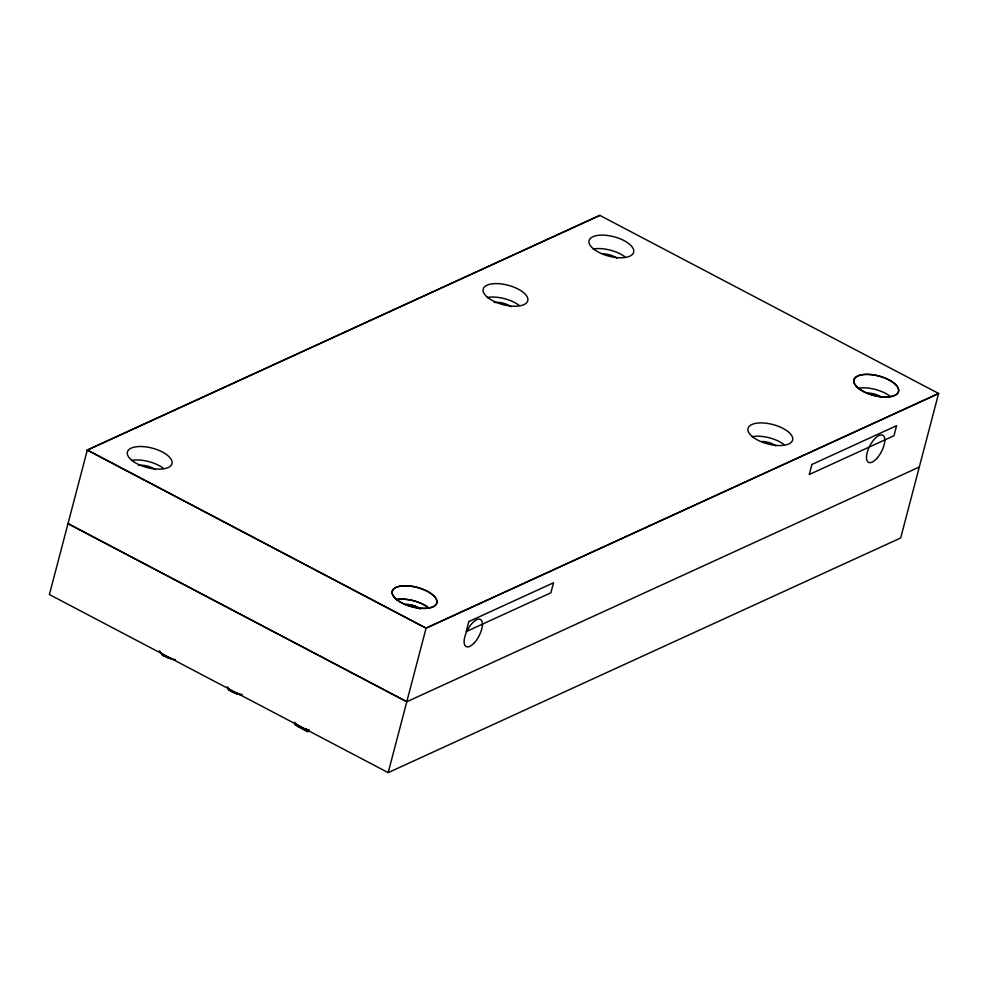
<?xml version="1.0" encoding="UTF-8"?>
<svg xmlns="http://www.w3.org/2000/svg" width="988" height="988" viewBox="0 0 988 988"><rect width="100%" height="100%" fill="white"/><g stroke="black" fill="none" stroke-linecap="round" stroke-linejoin="round"><path stroke-width="1.48" d="M169.393 657.946L172.443 659.033L169.319 658.366L161.748 653.933L166.441 656.822M303.909 729.107C274.133 713.064 331.845 746.076 295.35 723.759M300.994 727.551L296.301 724.661M233.711 692.18C248.025 699.862 216.162 682.165 233.711 692.625M87.315 450.034L49.4 594.541L388.185 772.628L900.686 537.966L938.6 393.459L599.815 215.372L87.315 450.034L426.087 628.121L938.588 393.533L426.087 628.121L388.185 772.628M241.801 694.725L239.627 694.527L241.887 694.465M298.364 726.464L306.996 729.762L303.946 728.687M599.802 215.433L87.29 450.108L426.075 628.195M919.309 467.015L406.772 701.752L67.999 523.665M159.513 651.08L160.797 653.031L159.661 651.339C165.181 658.267 161.069 654.377 172.443 659.033M227.549 687.71C232.291 692.971 228.846 690.254 239.726 694.403M175.444 659.638L172.381 659.169M309.071 730.083L300.945 727.823M303.872 729.095L308.985 730.218M306.898 729.897L303.884 728.946M236.663 693.317L239.8 694.144M227.783 688.327L229.463 689.896L227.203 686.882L227.598 688.13M166.429 657.255L169.356 658.366M294.869 723.5L298.611 726.711L296.326 725.069M68.011 523.591L406.797 701.678M298.611 726.711L294.473 722.253M229.216 689.859L231.328 691.353M161.933 654.501L164.057 655.983M229.043 689.698L231.167 691.279M161.773 654.34L163.897 655.921M160.278 652.339L162.18 654.538L159.92 651.512M593.282 248.988A23.033 10.028 14.7 0 1 624.898 256.769M487.38 297.474A23.033 10.028 14.7 0 1 519.009 305.255M858.14 388.222A23.033 10.028 14.7 0 1 889.756 396.003M752.263 436.634A23.033 10.028 14.7 0 1 783.892 444.415M428.1 607.324A23.033 10.028 14.7 0 0 396.472 599.543A23.033 10.028 14.7 0 1 428.076 607.398M131.589 460.383A23.033 10.028 14.7 0 1 163.218 468.164M494.185 302.55A12.288 5.348 14.7 0 1 511.043 306.7M602.692 253.842A12.288 5.348 14.7 0 1 616.932 258.226M138.394 465.459A12.288 5.348 14.7 0 1 155.252 469.609M405.895 604.397A12.288 5.348 14.7 0 1 420.135 608.781M761.686 441.488A12.288 5.348 14.7 0 1 775.926 445.872M867.55 393.076A12.288 5.348 14.7 0 1 881.802 397.448M405.87 604.471A12.288 5.348 14.7 0 1 420.122 608.843M468.806 621.576L466.175 631.604L550.884 592.812L553.515 582.784L468.806 621.576M811.889 464.484L809.258 474.512L893.967 435.72L896.598 425.692L811.889 464.484M488.418 298.03A23.033 10.028 14.7 0 0 526.616 302.797A23.033 10.028 14.7 0 0 501.385 283.939A23.033 10.028 14.7 0 0 488.418 298.03M594.307 249.544A23.033 10.028 14.7 0 0 632.505 254.311A23.033 10.028 14.7 0 0 607.287 235.453A23.033 10.028 14.7 0 0 594.307 249.544M859.177 388.778A23.033 10.028 14.7 0 0 897.363 393.545A23.033 10.028 14.7 0 0 872.145 374.687A23.033 10.028 14.7 0 0 859.177 388.778M753.264 437.326A23.033 10.028 14.7 0 0 791.462 442.093A23.033 10.028 14.7 0 0 766.243 423.235A23.033 10.028 14.7 0 0 753.264 437.326M132.627 460.939A23.033 10.028 14.7 0 0 170.825 465.706A23.033 10.028 14.7 0 0 145.594 446.848A23.033 10.028 14.7 0 0 132.627 460.939M397.485 600.173A23.033 10.028 14.7 0 0 435.683 604.94A23.033 10.028 14.7 0 0 410.465 586.082A23.033 10.028 14.7 0 0 397.485 600.173A23.033 10.028 14.7 0 0 435.671 605.002A23.033 10.028 14.7 0 0 410.452 586.143A23.033 10.028 14.7 0 0 397.472 600.235M474.462 642.645A15.351 6.496 -62.3 0 0 480.539 619.488A15.351 6.496 -62.3 0 0 464.792 636.89A15.351 6.496 -62.3 0 0 474.462 642.645M876.838 458.407A15.351 6.496 -62.3 0 0 882.914 435.239A15.351 6.496 -62.3 0 0 867.168 452.64A15.351 6.496 -62.3 0 0 876.838 458.407M859.152 388.84A23.033 10.028 14.7 0 0 897.351 393.619A23.033 10.028 14.7 0 0 872.132 374.748A23.033 10.028 14.7 0 0 859.152 388.84"/></g></svg>
